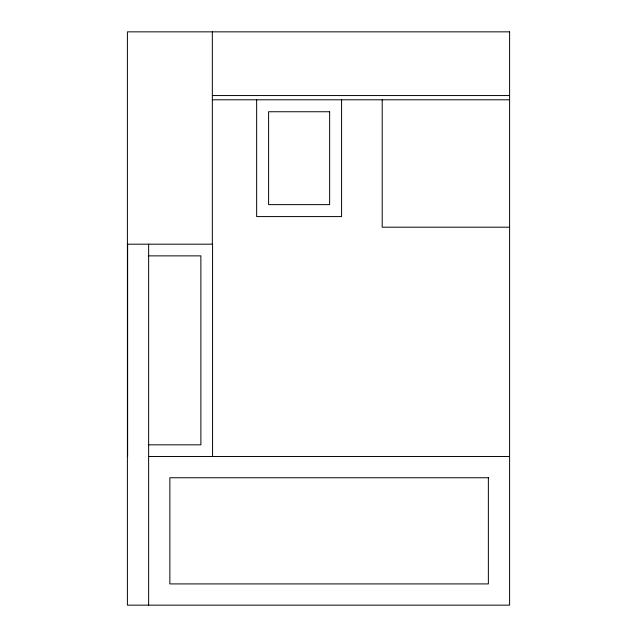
<?xml version="1.0" encoding="UTF-8"?>
<svg xmlns="http://www.w3.org/2000/svg" width="637" height="637" viewBox="0 0 637 637"><rect width="100%" height="100%" fill="white"/><g stroke="black" fill="none" stroke-linecap="round" stroke-linejoin="round"><path stroke-width="0.96" d="M212.336 95.55L509.6 95.55M212.336 99.794L509.6 99.794M509.6 227.194L382.2 227.194L382.2 99.794M127.4 244.186L212.567 244.186L212.567 456.514M148.254 255.867L200.878 255.867L200.878 444.833L148.254 444.833M148.373 456.514L509.6 456.514M341.583 99.794L341.583 216.58L256.647 216.58L256.647 99.794M212.336 31.85L212.336 244.186M148.636 244.186L148.636 605.15M127.631 244.186L127.631 456.514M509.6 31.85L127.4 31.85L127.4 605.15L509.6 605.15L509.6 31.85M329.632 111.746L268.599 111.746L268.599 204.628L329.632 204.628L329.632 111.746M488.364 477.75L169.864 477.75L169.864 583.914L488.364 583.914L488.364 477.75"/></g></svg>
